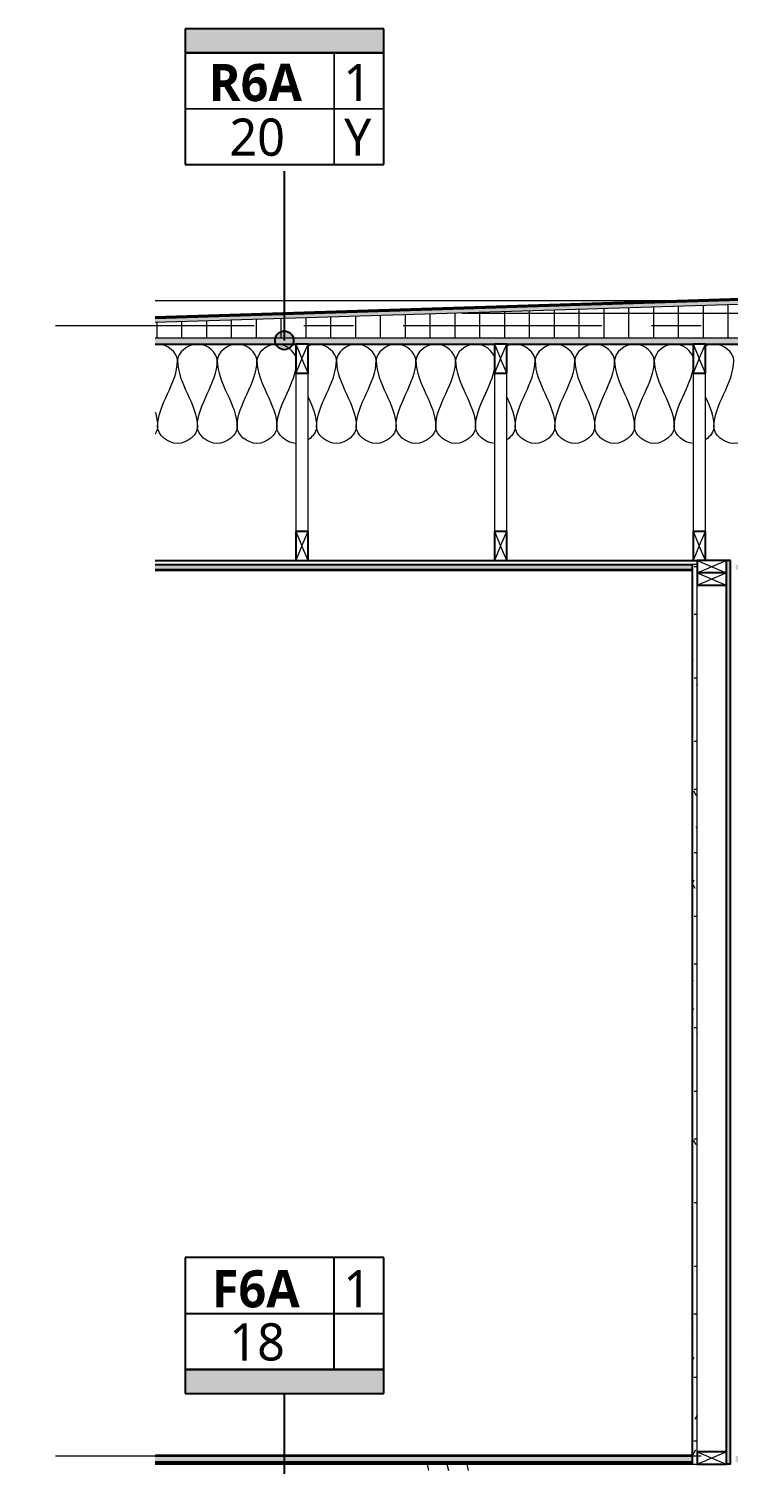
# Model space of a CAD drawing. Header units: inches. Extents: x 6 to 8416, y -388 to 6104.
# Drawn here: x 2181.4 to 2265.9, y 5859.5 to 6032.8 of the extents above; entities that cross this region are included whole.
import ezdxf

# ---------------------------------------------------------------- set-up
doc = ezdxf.new("R2010")
doc.units = ezdxf.units.IN
doc.header["$MEASUREMENT"] = 0
doc.linetypes.add('Center 1_2_', pattern=[42, 24, -6, 6, -6])
for name, color, linetype, lineweight in [('A-DETL', 90, 'Continuous', 13), ('A-DETL-GENF', 92, 'Continuous', 13), ('A-DETL-MEDM', 33, 'Continuous', 25), ('A-FLOR', 192, 'Continuous', 18), ('A-FLOR-IDEN', 11, 'Continuous', 25), ('A-FLOR-LEVL', 51, 'Continuous', 13), ('A-FLOR-MCUT', 51, 'Continuous', 25), ('A-FLOR-PATT', 8, 'Continuous', 35), ('A-ROOF', 132, 'Continuous', 18), ('A-ROOF-IDEN', 132, 'Continuous', 25), ('A-ROOF-PATT', 132, 'Continuous', 35), ('A-ROOM', 32, 'Continuous', 13)]:
    doc.layers.add(name, color=color, linetype=linetype, lineweight=lineweight)
doc.styles.add('Open Sans_3', font='OpenSans-Regular.ttf', dxfattribs={"height": 4.5})
doc.styles.add('Open Sans_B', font='OpenSans-Bold.ttf', dxfattribs={"height": 4.5})
pattern_1 = [(0, (2370.8895, 5497.5), (7.68, 1.92), [0.6336, -5.126, 0.6336, -5.126, -30.72]), (0, (2370.8895, 5497.5), (7.68, 1.92), [-11.52, 0.6336, -10.886, 0.6336, -5.126, -13.44]), (0, (2370.8895, 5497.5), (7.68, 1.92), [-28.8, 0.6336, -3.206, 0.6336, -8.966]), (120, (2373.7695, 5498.46), (-5.502769, 5.691075), [0.6336, -5.126, 0.6336, -5.126, -30.72]), (120, (2373.7695, 5498.46), (-5.502769, 5.691075), [-11.52, 0.6336, -10.886, 0.6336, -5.126, -13.44]), (120, (2373.7695, 5498.46), (-5.502769, 5.691075), [-28.8, 0.6336, -3.206, 0.6336, -8.966]), (240, (2374.7295, 5502.3), (-2.177231, -7.611075), [0.6336, -5.126, 0.6336, -5.126, -30.72]), (240, (2374.7295, 5502.3), (-2.177231, -7.611075), [-11.52, 0.6336, -10.886, 0.6336, -5.126, -13.44]), (240, (2374.7295, 5502.3), (-2.177231, -7.611075), [-28.8, 0.6336, -3.206, 0.6336, -8.966])]

# ---------------------------------------------------------------- blocks, each defined once
blk = doc.blocks.new('06 Plywood-Roof Sheathing-Section-AM - 3_4_-20172491-WALL SECTION - BACK OF HOUSE')
at = {"layer": 'A-DETL-GENF'}
h = blk.add_hatch(dxfattribs=at)
h.set_pattern_fill('FP_32', color=256, style=0, pattern_type=2)
h.set_pattern_definition([(0, (-135.5, 5994.35), (0, 2), [2, 0, 0, 0]), (0, (-135.5, 5994.35), (0, 2), [-2, 0, 0, 0, 0]), (284.036, (-134.14, 5994.75), (1.9999233, -6.0000973), [0.412, -7.834]), (284.036, (-134.22, 5994.75), (1.9999233, -6.0000973), [0.412, -7.834]), (284.036, (-134.3, 5994.75), (1.9999233, -6.0000973), [0.412, -7.834]), (284.036, (-135.34, 5995.15), (1.9999233, -6.0000973), [0.412, -7.834]), (284.036, (-135.42, 5995.15), (1.9999233, -6.0000973), [0.412, -7.834]), (284.036, (-135.5, 5995.15), (1.9999233, -6.0000973), [0.412, -7.834]), (284.036, (-134.74, 5995.55), (1.9999233, -6.0000973), [0.412, -7.834]), (284.036, (-134.82, 5995.55), (1.9999233, -6.0000973), [0.412, -7.834]), (284.036, (-134.9, 5995.55), (1.9999233, -6.0000973), [0.412, -7.834]), (284.036, (-134.14, 5995.95), (1.9999233, -6.0000973), [0.412, -7.834]), (284.036, (-134.22, 5995.95), (1.9999233, -6.0000973), [0.412, -7.834]), (284.036, (-134.3, 5995.95), (1.9999233, -6.0000973), [0.412, -7.834]), (284.036, (-135.34, 5996.35), (1.9999233, -6.0000973), [0.412, -7.834]), (284.036, (-135.42, 5996.35), (1.9999233, -6.0000973), [0.412, -7.834]), (284.036, (-135.5, 5996.35), (1.9999233, -6.0000973), [0.412, -7.834]), (0, (-135.5, 5994.55), (0, 2), [2, 0, 0, 0]), (0, (-135.5, 5994.55), (0, 2), [-2, 0, 0, 0, 0]), (0, (-135.5, 5994.75), (0, 2), [2, 0, 0, 0]), (0, (-135.5, 5994.75), (0, 2), [-2, 0, 0, 0, 0]), (0, (-135.5, 5994.95), (0, 2), [2, 0, 0, 0]), (0, (-135.5, 5994.95), (0, 2), [-2, 0, 0, 0, 0]), (0, (-135.5, 5995.15), (0, 2), [2, 0, 0, 0]), (0, (-135.5, 5995.15), (0, 2), [-2, 0, 0, 0, 0]), (0, (-135.5, 5995.35), (0, 2), [2, 0, 0, 0]), (0, (-135.5, 5995.35), (0, 2), [-2, 0, 0, 0, 0]), (0, (-135.5, 5995.55), (0, 2), [2, 0, 0, 0]), (0, (-135.5, 5995.55), (0, 2), [-2, 0, 0, 0, 0]), (0, (-135.5, 5995.75), (0, 2), [2, 0, 0, 0]), (0, (-135.5, 5995.75), (0, 2), [-2, 0, 0, 0, 0]), (0, (-135.5, 5995.95), (0, 2), [2, 0, 0, 0]), (0, (-135.5, 5995.95), (0, 2), [-2, 0, 0, 0, 0]), (0, (-135.5, 5996.15), (0, 2), [2, 0, 0, 0]), (0, (-135.5, 5996.15), (0, 2), [-2, 0, 0, 0, 0])])
h.paths.add_polyline_path([(-114.25, 5994.75), (54.5, 5994.75), (54.5, 5995.5), (-132, 5995.5), (-132, 5994.75), (-115, 5994.75)])
at = {"layer": 'A-DETL-GENF', "lineweight": 25}
for p, q in [((-132, 5994.75), (-115, 5994.75)), ((-113.5, 5994.75), (-91, 5994.75)), ((-89.5, 5994.75), (-67, 5994.75)), ((-65.5, 5994.75), (-43, 5994.75)), ((-41.5, 5994.75), (-19, 5994.75)), ((-17.5, 5994.75), (5, 5994.75)), ((6.5, 5994.75), (29, 5994.75)), ((30.5, 5994.75), (53, 5994.75))]:
    blk.add_line(p, q, dxfattribs=at)
blk = doc.blocks.new('06-Framing-Truss-Sect-AM - 06-Framing-Truss-Sect-AM-V90-WALL SECTION - BACK OF HOUSE')
at = {"layer": 'A-DETL-GENF'}
for p, q in [((-67, 5994.75), (-66.25, 5993)), ((-66.25, 5993), (-65.5, 5994.75)), ((-66.25, 5993), (-67, 5991.25)), ((-65.5, 5991.25), (-66.25, 5993)), ((-67, 5972.125), (-66.25, 5970.375)), ((-66.25, 5970.375), (-65.5, 5972.125)), ((-66.25, 5970.375), (-67, 5968.625)), ((-65.5, 5968.625), (-66.25, 5970.375))]:
    blk.add_line(p, q, dxfattribs=at)
at = {"layer": 'A-DETL-GENF', "lineweight": 18}
for p, q in [((-67, 5991.25), (-67, 5972.125)), ((-65.5, 5972.125), (-65.5, 5991.25))]:
    blk.add_line(p, q, dxfattribs=at)
at = {"layer": 'A-DETL-MEDM'}
for p, q in [((-67, 5994.75), (-67, 5991.25)), ((-65.5, 5994.75), (-67, 5994.75)), ((-65.5, 5991.25), (-65.5, 5994.75)), ((-67, 5991.25), (-65.5, 5991.25)), ((-67, 5972.125), (-67, 5968.625)), ((-65.5, 5972.125), (-67, 5972.125)), ((-65.5, 5968.625), (-65.5, 5972.125)), ((-67, 5968.625), (-66.5, 5968.625))]:
    blk.add_line(p, q, dxfattribs=at)
blk = doc.blocks.new('06-Framing-Truss-Sect-AM - 06-Framing-Truss-Sect-AM-20158180-WALL SECTION - BACK OF HOUSE')
at = {"layer": 'A-DETL-GENF'}
for p, q in [((-19, 5994.75), (-18.25, 5993)), ((-18.25, 5993), (-17.5, 5994.75)), ((-18.25, 5993), (-19, 5991.25)), ((-17.5, 5991.25), (-18.25, 5993)), ((-19, 5972.125), (-18.25, 5970.375)), ((-18.25, 5970.375), (-17.5, 5972.125)), ((-18.25, 5970.375), (-19, 5968.625)), ((-17.5, 5968.625), (-18.25, 5970.375))]:
    blk.add_line(p, q, dxfattribs=at)
at = {"layer": 'A-DETL-GENF', "lineweight": 18}
for p, q in [((-19, 5991.25), (-19, 5972.125)), ((-17.5, 5972.125), (-17.5, 5991.25))]:
    blk.add_line(p, q, dxfattribs=at)
at = {"layer": 'A-DETL-MEDM'}
for p, q in [((-19, 5994.75), (-19, 5991.25)), ((-17.5, 5994.75), (-19, 5994.75)), ((-17.5, 5991.25), (-17.5, 5994.75)), ((-19, 5991.25), (-17.5, 5991.25)), ((-19, 5972.125), (-19, 5968.625)), ((-17.5, 5972.125), (-19, 5972.125)), ((-17.5, 5968.625), (-17.5, 5972.125)), ((-19, 5968.625), (-17.5, 5968.625))]:
    blk.add_line(p, q, dxfattribs=at)
blk = doc.blocks.new('09 GypsumWallboardTypeX-Section-AM - 5_8_-V93-WALL SECTION - BACK OF HOUSE')
at = {"layer": 'A-DETL-GENF'}
h = blk.add_hatch(dxfattribs=at)
h.set_pattern_fill('FP_25', color=256, style=0, pattern_type=2)
h.set_pattern_definition([(0, (42.242, 5497.5), (7.68, 1.92), [0.6336, -5.126, 0.6336, -5.126, -30.72]), (0, (42.242, 5497.5), (7.68, 1.92), [-11.52, 0.6336, -10.886, 0.6336, -5.126, -13.44]), (0, (42.242, 5497.5), (7.68, 1.92), [-28.8, 0.6336, -3.206, 0.6336, -8.966]), (120, (45.122, 5498.46), (-5.502769, 5.691075), [0.6336, -5.126, 0.6336, -5.126, -30.72]), (120, (45.122, 5498.46), (-5.502769, 5.691075), [-11.52, 0.6336, -10.886, 0.6336, -5.126, -13.44]), (120, (45.122, 5498.46), (-5.502769, 5.691075), [-28.8, 0.6336, -3.206, 0.6336, -8.966]), (240, (46.082, 5502.3), (-2.177231, -7.611075), [0.6336, -5.126, 0.6336, -5.126, -30.72]), (240, (46.082, 5502.3), (-2.177231, -7.611075), [-11.52, 0.6336, -10.886, 0.6336, -5.126, -13.44]), (240, (46.082, 5502.3), (-2.177231, -7.611075), [-28.8, 0.6336, -3.206, 0.6336, -8.966])])
h.paths.add_polyline_path([(-66.5, 5859.5), (-66.5, 5968.125), (-67.125, 5968.125), (-67.125, 5859.5)])
at = {"layer": 'A-DETL-GENF', "lineweight": 25}
blk.add_line((-67.125, 5968.125), (-67.125, 5859.5), dxfattribs=at)
at = {"layer": 'A-DETL-GENF'}
for p, q in [((-66.5, 5968.125), (-67.125, 5968.125)), ((-66.5, 5861), (-66.5, 5965.625)), ((-67.125, 5859.5), (-66.5, 5859.5))]:
    blk.add_line(p, q, dxfattribs=at)
blk = doc.blocks.new('06 Nominal Cut Lumber-Section-AM1 - 2x4 Section-V94-WALL SECTION - BACK OF HOUSE')
at = {"layer": 'A-DETL-GENF', "lineweight": 25}
for p, q in [((-63, 5968.625), (-66.5, 5968.625)), ((-66.5, 5968.625), (-66.5, 5967.125))]:
    blk.add_line(p, q, dxfattribs=at)
at = {"layer": 'A-DETL-GENF'}
for p, q in [((-66.5, 5967.125), (-63, 5968.625)), ((-66.5, 5968.625), (-63, 5967.125))]:
    blk.add_line(p, q, dxfattribs=at)
blk = doc.blocks.new('06 Nominal Cut Lumber-Section-AM1 - 2x4 Section-V80-WALL SECTION - BACK OF HOUSE')
at = {"layer": 'A-DETL-GENF', "lineweight": 25}
for p, q in [((-63, 5711.375), (-66.5, 5711.375)), ((-66.5, 5711.375), (-66.5, 5709.875)), ((-66.5, 5709.875), (-63, 5709.875))]:
    blk.add_line(p, q, dxfattribs=at)
at = {"layer": 'A-DETL-GENF'}
for p, q in [((-66.5, 5709.875), (-63, 5711.375)), ((-66.5, 5711.375), (-63, 5709.875))]:
    blk.add_line(p, q, dxfattribs=at)
blk = doc.blocks.new('06 Plywood-Wall Sheathing-Section-AM - 1_2_-20174252-WALL SECTION - BACK OF HOUSE')
at = {"layer": 'A-DETL-GENF'}
h = blk.add_hatch(dxfattribs=at)
h.set_pattern_fill('FP_34', color=256, style=0, pattern_type=2)
h.set_pattern_definition([(270, (-63.4, 5968.625), (2, 1e-16), [2, 0, 0, 0]), (270, (-63.4, 5968.625), (2, 1e-16), [-2, 0, 0, 0, 0]), (194.036, (-63, 5967.265), (-6.0000973, -1.9999233), [0.412, -7.834]), (194.036, (-63, 5967.345), (-6.0000973, -1.9999233), [0.412, -7.834]), (194.036, (-63, 5967.425), (-6.0000973, -1.9999233), [0.412, -7.834]), (194.036, (-62.6, 5968.465), (-6.0000973, -1.9999233), [0.412, -7.834]), (194.036, (-62.6, 5968.545), (-6.0000973, -1.9999233), [0.412, -7.834]), (194.036, (-62.6, 5968.625), (-6.0000973, -1.9999233), [0.412, -7.834]), (194.036, (-62.2, 5967.865), (-6.0000973, -1.9999233), [0.412, -7.834]), (194.036, (-62.2, 5967.945), (-6.0000973, -1.9999233), [0.412, -7.834]), (194.036, (-62.2, 5968.025), (-6.0000973, -1.9999233), [0.412, -7.834]), (194.036, (-61.8, 5967.265), (-6.0000973, -1.9999233), [0.412, -7.834]), (194.036, (-61.8, 5967.345), (-6.0000973, -1.9999233), [0.412, -7.834]), (194.036, (-61.8, 5967.425), (-6.0000973, -1.9999233), [0.412, -7.834]), (194.036, (-61.4, 5968.465), (-6.0000973, -1.9999233), [0.412, -7.834]), (194.036, (-61.4, 5968.545), (-6.0000973, -1.9999233), [0.412, -7.834]), (194.036, (-61.4, 5968.625), (-6.0000973, -1.9999233), [0.412, -7.834]), (270, (-63.2, 5968.625), (2, 1e-16), [2, 0, 0, 0]), (270, (-63.2, 5968.625), (2, 1e-16), [-2, 0, 0, 0, 0]), (270, (-63, 5968.625), (2, 1e-16), [2, 0, 0, 0]), (270, (-63, 5968.625), (2, 1e-16), [-2, 0, 0, 0, 0]), (270, (-62.8, 5968.625), (2, 1e-16), [2, 0, 0, 0]), (270, (-62.8, 5968.625), (2, 1e-16), [-2, 0, 0, 0, 0]), (270, (-62.6, 5968.625), (2, 1e-16), [2, 0, 0, 0]), (270, (-62.6, 5968.625), (2, 1e-16), [-2, 0, 0, 0, 0]), (270, (-62.4, 5968.625), (2, 1e-16), [2, 0, 0, 0]), (270, (-62.4, 5968.625), (2, 1e-16), [-2, 0, 0, 0, 0]), (270, (-62.2, 5968.625), (2, 1e-16), [2, 0, 0, 0]), (270, (-62.2, 5968.625), (2, 1e-16), [-2, 0, 0, 0, 0]), (270, (-62, 5968.625), (2, 1e-16), [2, 0, 0, 0]), (270, (-62, 5968.625), (2, 1e-16), [-2, 0, 0, 0, 0]), (270, (-61.8, 5968.625), (2, 1e-16), [2, 0, 0, 0]), (270, (-61.8, 5968.625), (2, 1e-16), [-2, 0, 0, 0, 0]), (270, (-61.6, 5968.625), (2, 1e-16), [2, 0, 0, 0]), (270, (-61.6, 5968.625), (2, 1e-16), [-2, 0, 0, 0, 0])])
h.paths.add_polyline_path([(-62.5, 5859.5), (-62.5, 5968.625), (-63, 5968.625), (-63, 5859.5)])
at = {"layer": 'A-DETL-GENF', "lineweight": 25}
for p, q in [((-63, 5968.625), (-63, 5859.5)), ((-62.5, 5968.625), (-63, 5968.625)), ((-62.5, 5859.5), (-62.5, 5968.625)), ((-62.5, 5859.5), (-63, 5859.5))]:
    blk.add_line(p, q, dxfattribs=at)
blk = doc.blocks.new('ASM TAG - Roof-AM - Assembly-1637883-WALL SECTION - BACK OF HOUSE')
at = {"layer": 'A-ROOF-IDEN', "lineweight": 13}
blk.add_hatch(color=256, dxfattribs=at).paths.add_polyline_path([(-104.38, 6032.83), (-104.38, 6029.92), (-128.38, 6029.92), (-128.38, 6032.83)])
blk.add_hatch(color=256, dxfattribs=at).paths.add_polyline_path([(-104.38, 6032.83), (-104.38, 6029.92), (-128.38, 6029.92), (-128.38, 6032.83)])
at = {"layer": 'A-ROOF-IDEN'}
for p, q in [((-104.38, 6032.83), (-128.38, 6032.83)), ((-128.38, 6032.83), (-128.38, 6029.92)), ((-104.38, 6032.83), (-128.38, 6032.83)), ((-128.38, 6032.83), (-128.38, 6029.92)), ((-104.38, 6029.92), (-104.38, 6032.83)), ((-104.38, 6029.92), (-104.38, 6032.83)), ((-128.38, 6029.92), (-104.38, 6029.92)), ((-128.38, 6029.92), (-104.38, 6029.92)), ((-110.38, 6029.92), (-128.38, 6029.92)), ((-128.38, 6029.92), (-128.38, 6023.17)), ((-128.38, 6029.92), (-128.38, 6016.42)), ((-104.38, 6029.92), (-110.38, 6029.92)), ((-104.38, 6023.17), (-104.38, 6029.92)), ((-104.38, 6016.42), (-104.38, 6029.92)), ((-128.38, 6023.17), (-128.38, 6016.42)), ((-104.38, 6016.42), (-104.38, 6023.17)), ((-128.38, 6016.42), (-110.38, 6016.42)), ((-128.38, 6016.42), (-104.38, 6016.42)), ((-110.38, 6016.42), (-104.38, 6016.42))]:
    blk.add_line(p, q, dxfattribs=at)
at = {"layer": 'A-ROOF-IDEN', "lineweight": 13}
for p, q in [((-110.38, 6023.17), (-110.38, 6029.92)), ((-110.38, 6029.92), (-110.38, 6023.17)), ((-110.38, 6016.42), (-110.38, 6029.92)), ((-128.38, 6023.17), (-110.38, 6023.17)), ((-110.38, 6023.17), (-128.38, 6023.17)), ((-128.38, 6023.17), (-104.38, 6023.17)), ((-110.38, 6016.42), (-110.38, 6023.17)), ((-110.38, 6023.17), (-104.38, 6023.17)), ((-104.38, 6023.17), (-110.38, 6023.17)), ((-110.38, 6023.17), (-110.38, 6016.42))]:
    blk.add_line(p, q, dxfattribs=at)
blk = doc.blocks.new('ASM TAG - Floor-AM - Assembly-1637575-WALL SECTION - BACK OF HOUSE')
at = {"layer": 'A-FLOR-IDEN', "lineweight": 13}
blk.add_hatch(color=256, dxfattribs=at).paths.add_polyline_path([(-104.38, 5870.94), (-104.38, 5868.03), (-128.38, 5868.03), (-128.38, 5870.94)])
at = {"layer": 'A-FLOR-IDEN'}
for p, q in [((-110.38, 5884.44), (-128.38, 5884.44)), ((-128.38, 5884.44), (-128.38, 5877.69)), ((-128.38, 5884.44), (-128.38, 5870.94)), ((-104.38, 5884.44), (-128.38, 5884.44)), ((-104.38, 5884.44), (-110.38, 5884.44)), ((-110.38, 5870.94), (-110.38, 5884.44)), ((-104.38, 5877.69), (-104.38, 5884.44)), ((-104.38, 5870.94), (-104.38, 5884.44)), ((-128.38, 5877.69), (-128.38, 5870.94)), ((-128.38, 5877.69), (-104.38, 5877.69)), ((-104.38, 5870.94), (-104.38, 5877.69)), ((-104.38, 5870.94), (-128.38, 5870.94)), ((-128.38, 5870.94), (-128.38, 5868.03)), ((-128.38, 5870.94), (-110.38, 5870.94)), ((-128.38, 5870.94), (-104.38, 5870.94)), ((-110.38, 5870.94), (-104.38, 5870.94)), ((-104.38, 5868.03), (-104.38, 5870.94)), ((-128.38, 5868.03), (-104.38, 5868.03))]:
    blk.add_line(p, q, dxfattribs=at)
at = {"layer": 'A-FLOR-IDEN', "lineweight": 13}
for p, q in [((-110.38, 5877.69), (-110.38, 5884.44)), ((-110.38, 5884.44), (-110.38, 5877.69)), ((-128.38, 5877.69), (-110.38, 5877.69)), ((-110.38, 5877.69), (-128.38, 5877.69)), ((-110.38, 5870.94), (-110.38, 5877.69)), ((-110.38, 5877.69), (-104.38, 5877.69)), ((-104.38, 5877.69), (-110.38, 5877.69)), ((-110.38, 5877.69), (-110.38, 5870.94))]:
    blk.add_line(p, q, dxfattribs=at)

msp = doc.modelspace()

# ---------------------------------------------------------------- hatches: boundary and pattern name
at = {"layer": 'A-DETL-GENF'}
h = msp.add_hatch(dxfattribs=at)
h.set_pattern_fill('FP_27', color=135, style=0, pattern_type=2)
h.set_pattern_definition([(0, (2370.8895, 5497.5), (0, 3), []), (90, (2370.8895, 5497.5), (-3, 2e-16), [])])
h.paths.add_polyline_path([(2196.64750214, 5995.5), (2381.89750214, 5995.5), (2381.89750214, 6003.1325074), (2196.64750214, 5997.3434449)])
at = {"layer": 'A-FLOR-PATT', "lineweight": 13}
h = msp.add_hatch(dxfattribs=at)
h.set_pattern_fill('FP_21', color=256, style=0, pattern_type=2)
h.set_pattern_definition([(50, (2370.8895, 5497.5), (6.886, -0.6021), [0.72, -7.92]), (355, (2370.8895, 5497.5), (-1.33176, 7.22055), [0.576, -6.336]), (100.451, (2371.4635, 5497.45), (5.55363, 6.61819), [0.61191, -6.731]), (46.184, (2370.8895, 5499.42), (10.24564, -1.58893), [1.08, -11.88]), (96.636, (2371.744, 5499.288), (8.97244, 9.35152), [0.91786, -10.096]), (351.184, (2370.89, 5499.42), (8.9732, 9.35123), [0.864, -9.504]), (21, (2371.8495, 5498.94), (5.730726, -3.865), [0.72, -7.92]), (326, (2371.8495, 5498.94), (2.33581, 6.96088), [0.576, -6.336]), (71.451, (2372.3275, 5498.618), (8.06588, 3.09595), [0.61191, -6.731]), (37.5, (2370.8895, 5497.5), (0.116866, 3.195478), [0.06336, -6.196, 0.06336, -6.369, -6.36]), (37.5, (2370.8895, 5497.5), (0.116866, 3.195478), [-12.691, 0.06336, -6.297]), (7.5, (2370.8895, 5497.5), (2.52543, 3.786025), [0.06336, -3.604, 0.06336, -6.052, -2.424]), (7.5, (2370.8895, 5497.5), (2.52543, 3.786025), [-9.782, 0.06336, -2.361]), (327.5, (2368.7485, 5497.5), (5.124369, -0.216176), [0.06336, -2.337, 0.06336, -7.425, -9.936]), (327.5, (2368.7485, 5497.5), (5.124369, -0.216176), [-9.888, 0.06336, -9.873]), (317.5, (2367.7885, 5497.5), (5.598326, 0.96141), [0.06336, -3.057, 0.06336, -4.909, -7.056]), (317.5, (2367.7885, 5497.5), (5.598326, 0.96141), [-8.093, 0.06336, -6.993])])
h.paths.add_polyline_path([(2383.14750214, 5859.75), (2383.14750214, 5860.5), (2266.77250214, 5860.5), (2266.77250214, 5859.75), (2360.12950214, 5859.75)])
h.paths.add_polyline_path([(2196.64750214, 5859.75), (2261.52250214, 5859.75), (2261.52250214, 5860.5), (2196.64750214, 5860.5)])
h = msp.add_hatch(dxfattribs=at)
h.set_pattern_fill('FP_22', color=256, style=0, pattern_type=2)
h.set_pattern_definition([(0, (2370.8895, 5497.5), (0, 6), []), (90, (2370.8895, 5497.5), (-6, 4e-16), [])])
h.paths.add_polyline_path([(2383.14750214, 5859.5), (2383.14750214, 5859.75), (2266.77250214, 5859.75), (2266.77250214, 5859.5), (2360.12950214, 5859.5)])
h.paths.add_polyline_path([(2196.64750214, 5859.5), (2261.52250214, 5859.5), (2261.52250214, 5859.75), (2196.64750214, 5859.75)])
h = msp.add_hatch(dxfattribs=at)
h.set_pattern_fill('FP_23', color=256, style=0, pattern_type=2)
h.set_pattern_definition([(0, (2370.89, 5497.5), (0, 60), [60, 0, 0, 0]), (284.036, (2411.69, 5509.5), (59.99915, -180.0005), [12.369, -235.017]), (284.036, (2409.29, 5509.5), (59.99915, -180.0005), [12.369, -235.017]), (284.036, (2406.89, 5509.5), (59.99915, -180.0005), [12.369, -235.017]), (284.036, (2375.69, 5521.5), (59.99915, -180.0005), [12.369, -235.017]), (284.036, (2373.29, 5521.5), (59.99915, -180.0005), [12.369, -235.017]), (284.036, (2370.89, 5521.5), (59.99915, -180.0005), [12.369, -235.017]), (284.036, (2393.69, 5533.5), (59.99915, -180.0005), [12.369, -235.017]), (284.036, (2391.29, 5533.5), (59.99915, -180.0005), [12.369, -235.017]), (284.036, (2388.89, 5533.5), (59.99915, -180.0005), [12.369, -235.017]), (284.036, (2411.69, 5545.5), (59.99915, -180.0005), [12.369, -235.017]), (284.036, (2409.29, 5545.5), (59.99915, -180.0005), [12.369, -235.017]), (284.036, (2406.89, 5545.5), (59.99915, -180.0005), [12.369, -235.017]), (284.036, (2375.69, 5557.5), (59.99915, -180.0005), [12.369, -235.017]), (284.036, (2373.29, 5557.5), (59.99915, -180.0005), [12.369, -235.017]), (284.036, (2370.89, 5557.5), (59.99915, -180.0005), [12.369, -235.017]), (0, (2370.89, 5503.5), (0, 60), [60, 0, 0, 0]), (0, (2370.89, 5509.5), (0, 60), [60, 0, 0, 0]), (0, (2370.89, 5515.5), (0, 60), [60, 0, 0, 0]), (0, (2370.89, 5521.5), (0, 60), [60, 0, 0, 0]), (0, (2370.89, 5527.5), (0, 60), [60, 0, 0, 0]), (0, (2370.89, 5533.5), (0, 60), [60, 0, 0, 0]), (0, (2370.89, 5539.5), (0, 60), [60, 0, 0, 0]), (0, (2370.89, 5545.5), (0, 60), [60, 0, 0, 0]), (0, (2370.89, 5551.5), (0, 60), [60, 0, 0, 0])])
h.paths.add_polyline_path([(2196.64750214, 5858.75), (2388.64750214, 5858.75), (2388.64750214, 5859.5), (2196.64750214, 5859.5)])
at = {"layer": 'A-ROOF-IDEN'}
h = msp.add_hatch(color=256, dxfattribs=at)
edge = h.paths.add_edge_path()
edge.add_arc((2212.2672817, 5995.19918456), 1.125, 0, 360)
at = {"layer": 'A-ROOF-PATT'}
msp.add_hatch(color=256, dxfattribs=at).paths.add_polyline_path([(2196.64750214, 5997.84368898), (2381.89750214, 6003.63275148), (2381.89750214, 6003.7578125), (2196.64750214, 5997.96875)])
at = {"layer": 'A-ROOF-PATT', "lineweight": 13}
h = msp.add_hatch(dxfattribs=at)
h.set_pattern_fill('FP_25', color=256, style=0, pattern_type=2)
h.set_pattern_definition(pattern_1)
h.paths.add_polyline_path([(2196.64750214, 5997.3434449), (2381.89750214, 6003.1325074), (2381.89750214, 6003.63275148), (2196.64750214, 5997.84368898), (2196.64750214, 5997.43779473)])
h = msp.add_hatch(dxfattribs=at)
h.set_pattern_fill('FP_25', color=256, style=0, pattern_type=2)
h.set_pattern_definition(pattern_1)
h.paths.add_polyline_path([(2381.89750214, 5967.5), (2381.89750214, 5968.125), (2266.77250214, 5968.125), (2266.77250214, 5967.5), (2360.12950214, 5967.5)])
h.paths.add_polyline_path([(2196.64750214, 5967.5), (2261.52250214, 5967.5), (2261.52250214, 5968.125), (2196.64750214, 5968.125)])

# ---------------------------------------------------------------- linework, layer by layer
at = {"layer": 'A-DETL', "lineweight": 18}
for p, q in [((2381.89750214, 6003.1325074), (2196.64750214, 5997.3434449)), ((2196.64750214, 5995.5), (2381.89750214, 5995.5))]:
    msp.add_line(p, q, dxfattribs=at)
at = {"layer": 'A-DETL'}
for points, knots in [([(2199.36185481, 5992.75), (2199.36185481, 5993.69280904), (2198.05635289, 5994.8429464), (2196.75085096, 5994.74182831), (2196.64616453, 5994.72628111)], [0, 0, 0, 0, 1.4142135624, 1.5385487697, 1.5385487697, 1.5385487697, 1.5385487697]), ([(2213.709724, 5993.10056171), (2213.4669453, 5993.93665931), (2211.21440006, 5995.67728443), (2208.96185481, 5993.69280904), (2208.96185481, 5992.75)], [0.1737770924, 0.1737770924, 0.1737770924, 0.1737770924, 1.4142135624, 2.8284271247, 2.8284271247, 2.8284271247, 2.8284271247]), ([(2218.56185481, 5992.75), (2218.56185481, 5993.69280904), (2217.00628662, 5995.0632529), (2215.45071842, 5994.65718103), (2215.12636831, 5994.50202163)], [0, 0, 0, 0, 1.4142135624, 1.8332546954, 1.8332546954, 1.8332546954, 1.8332546954]), ([(2237.709724, 5993.10056171), (2237.4669453, 5993.93665931), (2235.21440006, 5995.67728443), (2232.96185481, 5993.69280904), (2232.96185481, 5992.75)], [0.1737770924, 0.1737770924, 0.1737770924, 0.1737770924, 1.4142135624, 2.8284271247, 2.8284271247, 2.8284271247, 2.8284271247]), ([(2242.56185481, 5992.75), (2242.56185481, 5993.69280904), (2241.00628662, 5995.0632529), (2239.45071842, 5994.65718103), (2239.12636831, 5994.50202163)], [0, 0, 0, 0, 1.4142135624, 1.8332546954, 1.8332546954, 1.8332546954, 1.8332546954]), ([(2261.709724, 5993.10056171), (2261.4669453, 5993.93665931), (2259.21440006, 5995.67728443), (2256.96185481, 5993.69280904), (2256.96185481, 5992.75)], [0.1737770924, 0.1737770924, 0.1737770924, 0.1737770924, 1.4142135624, 2.8284271247, 2.8284271247, 2.8284271247, 2.8284271247]), ([(2266.56185481, 5992.75), (2266.56185481, 5993.69280904), (2265.00628662, 5995.0632529), (2263.45071842, 5994.65718103), (2263.12636831, 5994.50202163)], [0, 0, 0, 0, 1.4142135624, 1.8332546954, 1.8332546954, 1.8332546954, 1.8332546954])]:
    msp.add_open_spline(points, degree=3, knots=knots, dxfattribs=at)
for points in [[(2204.16185481, 5992.75), (2204.16185481, 5993.69280904), (2201.76185481, 5995.80719096), (2199.36185481, 5993.69280904), (2199.36185481, 5992.75)], [(2208.96185481, 5992.75), (2208.96185481, 5993.69280904), (2206.56185481, 5995.80719096), (2204.16185481, 5993.69280904), (2204.16185481, 5992.75)], [(2223.36185481, 5992.75), (2223.36185481, 5993.69280904), (2220.96185481, 5995.80719096), (2218.56185481, 5993.69280904), (2218.56185481, 5992.75)], [(2228.16185481, 5992.75), (2228.16185481, 5993.69280904), (2225.76185481, 5995.80719096), (2223.36185481, 5993.69280904), (2223.36185481, 5992.75)], [(2232.96185481, 5992.75), (2232.96185481, 5993.69280904), (2230.56185481, 5995.80719096), (2228.16185481, 5993.69280904), (2228.16185481, 5992.75)], [(2247.36185481, 5992.75), (2247.36185481, 5993.69280904), (2244.96185481, 5995.80719096), (2242.56185481, 5993.69280904), (2242.56185481, 5992.75)], [(2252.16185481, 5992.75), (2252.16185481, 5993.69280904), (2249.76185481, 5995.80719096), (2247.36185481, 5993.69280904), (2247.36185481, 5992.75)], [(2256.96185481, 5992.75), (2256.96185481, 5993.69280904), (2254.56185481, 5995.80719096), (2252.16185481, 5993.69280904), (2252.16185481, 5992.75)], [(2196.96185481, 5984.75), (2196.96185481, 5987.49873708), (2199.36185481, 5990.00126292), (2199.36185481, 5992.75)], [(2199.36185481, 5992.75), (2199.36185481, 5990.00126292), (2201.76185481, 5987.49873708), (2201.76185481, 5984.75)], [(2201.76185481, 5984.75), (2201.76185481, 5987.49873708), (2204.16185481, 5990.00126292), (2204.16185481, 5992.75)], [(2204.16185481, 5992.75), (2204.16185481, 5990.00126292), (2206.56185481, 5987.49873708), (2206.56185481, 5984.75)], [(2206.56185481, 5984.75), (2206.56185481, 5987.49873708), (2208.96185481, 5990.00126292), (2208.96185481, 5992.75)], [(2208.96185481, 5992.75), (2208.96185481, 5990.00126292), (2211.36185481, 5987.49873708), (2211.36185481, 5984.75)], [(2216.16185481, 5984.75), (2216.16185481, 5987.49873708), (2218.56185481, 5990.00126292), (2218.56185481, 5992.75)], [(2218.56185481, 5992.75), (2218.56185481, 5990.00126292), (2220.96185481, 5987.49873708), (2220.96185481, 5984.75)], [(2220.96185481, 5984.75), (2220.96185481, 5987.49873708), (2223.36185481, 5990.00126292), (2223.36185481, 5992.75)], [(2223.36185481, 5992.75), (2223.36185481, 5990.00126292), (2225.76185481, 5987.49873708), (2225.76185481, 5984.75)], [(2225.76185481, 5984.75), (2225.76185481, 5987.49873708), (2228.16185481, 5990.00126292), (2228.16185481, 5992.75)], [(2228.16185481, 5992.75), (2228.16185481, 5990.00126292), (2230.56185481, 5987.49873708), (2230.56185481, 5984.75)], [(2230.56185481, 5984.75), (2230.56185481, 5987.49873708), (2232.96185481, 5990.00126292), (2232.96185481, 5992.75)], [(2232.96185481, 5992.75), (2232.96185481, 5990.00126292), (2235.36185481, 5987.49873708), (2235.36185481, 5984.75)], [(2240.16185481, 5984.75), (2240.16185481, 5987.49873708), (2242.56185481, 5990.00126292), (2242.56185481, 5992.75)], [(2242.56185481, 5992.75), (2242.56185481, 5990.00126292), (2244.96185481, 5987.49873708), (2244.96185481, 5984.75)], [(2244.96185481, 5984.75), (2244.96185481, 5987.49873708), (2247.36185481, 5990.00126292), (2247.36185481, 5992.75)], [(2247.36185481, 5992.75), (2247.36185481, 5990.00126292), (2249.76185481, 5987.49873708), (2249.76185481, 5984.75)], [(2249.76185481, 5984.75), (2249.76185481, 5987.49873708), (2252.16185481, 5990.00126292), (2252.16185481, 5992.75)], [(2252.16185481, 5992.75), (2252.16185481, 5990.00126292), (2254.56185481, 5987.49873708), (2254.56185481, 5984.75)], [(2254.56185481, 5984.75), (2254.56185481, 5987.49873708), (2256.96185481, 5990.00126292), (2256.96185481, 5992.75)], [(2256.96185481, 5992.75), (2256.96185481, 5990.00126292), (2259.36185481, 5987.49873708), (2259.36185481, 5984.75)], [(2264.16185481, 5984.75), (2264.16185481, 5987.49873708), (2266.56185481, 5990.00126292), (2266.56185481, 5992.75)], [(2211.36185481, 5984.75), (2211.36185481, 5987.24687377), (2213.34218685, 5989.5405892), (2213.7050975, 5992.00023269)], [(2235.36185481, 5984.75), (2235.36185481, 5987.24687377), (2237.34218685, 5989.5405892), (2237.7050975, 5992.00023269)], [(2259.36185481, 5984.75), (2259.36185481, 5987.24687377), (2261.34218685, 5989.5405892), (2261.7050975, 5992.00023269)], [(2215.14932558, 5988.33823925), (2215.68073614, 5987.1620514), (2216.16185481, 5985.98070421), (2216.16185481, 5984.75)], [(2239.14932558, 5988.33823925), (2239.68073614, 5987.1620514), (2240.16185481, 5985.98070421), (2240.16185481, 5984.75)], [(2263.14932558, 5988.33823925), (2263.68073614, 5987.1620514), (2264.16185481, 5985.98070421), (2264.16185481, 5984.75)], [(2196.66012797, 5986.54771213), (2196.84383064, 5985.95700259), (2196.96185481, 5985.35955523), (2196.96185481, 5984.75)], [(2196.96185481, 5984.75), (2196.96185481, 5984.46158775), (2196.84955961, 5984.16247171), (2196.65932114, 5983.88619005)], [(2201.76185481, 5984.75), (2201.76185481, 5983.80719096), (2199.36185481, 5981.69280904), (2196.96185481, 5983.80719096), (2196.96185481, 5984.75)], [(2206.56185481, 5984.75), (2206.56185481, 5983.80719096), (2204.16185481, 5981.69280904), (2201.76185481, 5983.80719096), (2201.76185481, 5984.75)], [(2211.36185481, 5984.75), (2211.36185481, 5983.80719096), (2208.96185481, 5981.69280904), (2206.56185481, 5983.80719096), (2206.56185481, 5984.75)], [(2213.64675816, 5982.75320575), (2212.48632497, 5982.81750558), (2211.36185481, 5983.83734406), (2211.36185481, 5984.75)], [(2216.16185481, 5984.75), (2216.16185481, 5984.19322422), (2215.74335579, 5983.59655784), (2215.15350231, 5983.20129073)], [(2220.96185481, 5984.75), (2220.96185481, 5983.80719096), (2218.56185481, 5981.69280904), (2216.16185481, 5983.80719096), (2216.16185481, 5984.75)], [(2225.76185481, 5984.75), (2225.76185481, 5983.80719096), (2223.36185481, 5981.69280904), (2220.96185481, 5983.80719096), (2220.96185481, 5984.75)], [(2230.56185481, 5984.75), (2230.56185481, 5983.80719096), (2228.16185481, 5981.69280904), (2225.76185481, 5983.80719096), (2225.76185481, 5984.75)], [(2235.36185481, 5984.75), (2235.36185481, 5983.80719096), (2232.96185481, 5981.69280904), (2230.56185481, 5983.80719096), (2230.56185481, 5984.75)], [(2237.64675816, 5982.75320575), (2236.48632497, 5982.81750558), (2235.36185481, 5983.83734406), (2235.36185481, 5984.75)], [(2240.16185481, 5984.75), (2240.16185481, 5984.19322422), (2239.74335579, 5983.59655784), (2239.15350231, 5983.20129073)], [(2244.96185481, 5984.75), (2244.96185481, 5983.80719096), (2242.56185481, 5981.69280904), (2240.16185481, 5983.80719096), (2240.16185481, 5984.75)], [(2249.76185481, 5984.75), (2249.76185481, 5983.80719096), (2247.36185481, 5981.69280904), (2244.96185481, 5983.80719096), (2244.96185481, 5984.75)], [(2254.56185481, 5984.75), (2254.56185481, 5983.80719096), (2252.16185481, 5981.69280904), (2249.76185481, 5983.80719096), (2249.76185481, 5984.75)], [(2259.36185481, 5984.75), (2259.36185481, 5983.80719096), (2256.96185481, 5981.69280904), (2254.56185481, 5983.80719096), (2254.56185481, 5984.75)], [(2261.64675816, 5982.75320575), (2260.48632497, 5982.81750558), (2259.36185481, 5983.83734406), (2259.36185481, 5984.75)], [(2264.16185481, 5984.75), (2264.16185481, 5984.19322422), (2263.74335579, 5983.59655784), (2263.15350231, 5983.20129073)], [(2268.96185481, 5984.75), (2268.96185481, 5983.80719096), (2266.56185481, 5981.69280904), (2264.16185481, 5983.80719096), (2264.16185481, 5984.75)]]:
    msp.add_open_spline(points, degree=3, dxfattribs=at)
at = {"layer": 'A-FLOR', "lineweight": 35}
msp.add_line((2261.52250214, 5860.5), (2196.64750214, 5860.5), dxfattribs=at)
at = {"layer": 'A-FLOR-IDEN'}
msp.add_line((2212.2672817, 5858.34392769), (2212.2672817, 5868.02748606), dxfattribs=at)
at = {"layer": 'A-FLOR-LEVL', "linetype": 'Center 1_2_'}
for p, q in [((756.61389744, 5997), (2676.64388705, 5997)), ((756.61389744, 5860.5), (2676.64388705, 5860.5))]:
    msp.add_line(p, q, dxfattribs=at)
at = {"layer": 'A-FLOR-MCUT'}
for p, q in [((2261.52250214, 5859.75), (2196.64750214, 5859.75)), ((2261.52250214, 5859.5), (2196.64750214, 5859.5))]:
    msp.add_line(p, q, dxfattribs=at)
at = {"layer": 'A-ROOF', "lineweight": 35}
for p, q in [((2381.89750214, 6003.7578125), (2196.64750214, 5997.96875)), ((2196.64750214, 5967.5), (2261.52250214, 5967.5))]:
    msp.add_line(p, q, dxfattribs=at)
at = {"layer": 'A-ROOF', "lineweight": 25}
for p, q in [((2381.89750214, 6003.63275148), (2196.64750214, 5997.84368898)), ((2196.64750214, 5968.625), (2213.64750214, 5968.625)), ((2215.14750214, 5968.625), (2237.64750214, 5968.625)), ((2239.14750214, 5968.625), (2261.64750214, 5968.625)), ((2196.64750214, 5968.125), (2261.52250214, 5968.125))]:
    msp.add_line(p, q, dxfattribs=at)
at = {"layer": 'A-ROOF'}
msp.add_line((2196.64750214, 6000.01679061), (2262.18480166, 6000.01679061), dxfattribs=at)
at = {"layer": 'A-ROOF-IDEN'}
msp.add_line((2212.2672817, 5995.19918456), (2212.2672817, 6015.61409734), dxfattribs=at)
msp.add_circle((2212.2672817, 5995.19918456), 1.125, dxfattribs=at)
at = {"layer": 'A-ROOM'}
for p, q in [((2196.64750214, 5860.5), (2210.39750214, 5860.5)), ((2261.52250214, 5860.5), (2196.64750214, 5860.5)), ((2210.39750214, 5860.5), (2261.52250214, 5860.5))]:
    msp.add_line(p, q, dxfattribs=at)

# ---------------------------------------------------------------- block references
at = {"layer": 'A-DETL-GENF'}
for name, p in [('06 Plywood-Roof Sheathing-Section-AM - 3_4_-20172491-WALL SECTION - BACK OF HOUSE', (2328.64750214, 0)), ('06-Framing-Truss-Sect-AM - 06-Framing-Truss-Sect-AM-20158180-WALL SECTION - BACK OF HOUSE', (2232.64750214, 0)), ('06-Framing-Truss-Sect-AM - 06-Framing-Truss-Sect-AM-20158180-WALL SECTION - BACK OF HOUSE', (2256.64750214, 0)), ('06-Framing-Truss-Sect-AM - 06-Framing-Truss-Sect-AM-V90-WALL SECTION - BACK OF HOUSE', (2328.64750214, 0)), ('06 Nominal Cut Lumber-Section-AM1 - 2x4 Section-V94-WALL SECTION - BACK OF HOUSE', (2328.64750214, 0)), ('06 Plywood-Wall Sheathing-Section-AM - 1_2_-20174252-WALL SECTION - BACK OF HOUSE', (2328.64750214, 0)), ('09 GypsumWallboardTypeX-Section-AM - 5_8_-V93-WALL SECTION - BACK OF HOUSE', (2328.64750214, 0)), ('06 Nominal Cut Lumber-Section-AM1 - 2x4 Section-V80-WALL SECTION - BACK OF HOUSE', (2328.64750214, 255.75)), ('06 Nominal Cut Lumber-Section-AM1 - 2x4 Section-V80-WALL SECTION - BACK OF HOUSE', (2328.64750214, 149.625))]:
    msp.add_blockref(name, p, dxfattribs=at)
at = {"layer": 'A-FLOR-IDEN'}
msp.add_blockref('ASM TAG - Floor-AM - Assembly-1637575-WALL SECTION - BACK OF HOUSE', (2328.64750214, 0), dxfattribs=at)
at = {"layer": 'A-ROOF-IDEN'}
msp.add_blockref('ASM TAG - Roof-AM - Assembly-1637883-WALL SECTION - BACK OF HOUSE', (2328.64750214, 0), dxfattribs=at)

# ---------------------------------------------------------------- texts
at = {"layer": 'A-FLOR-IDEN', "lineweight": 13, "char_height": 4.5, "attachment_point": 1}
for s, insert, width, style in [('F6A', (2203.50793135, 5882.92558661), 13.938, 'Open Sans_B'), ('1', (2219.40511867, 5882.92558661), 4.3935, 'Open Sans_3'), ('18', (2205.6339156, 5876.51440665), 8.787, 'Open Sans_3')]:
    msp.add_mtext(s, dxfattribs=dict(at, insert=insert, width=width, style=style))
at = {"layer": 'A-ROOF-IDEN', "lineweight": 13, "char_height": 4.5, "attachment_point": 1}
for s, insert, width, style in [('R6A', (2203.12997859, 6028.58738359), 14.847, 'Open Sans_B'), ('1', (2219.40511867, 6028.58738359), 4.3935, 'Open Sans_3'), ('20', (2205.6339156, 6021.98870364), 8.787, 'Open Sans_3'), ('Y', (2219.47479881, 6021.98870364), 4.3935, 'Open Sans_3')]:
    msp.add_mtext(s, dxfattribs=dict(at, insert=insert, width=width, style=style))

doc.saveas('drawing.dxf')
